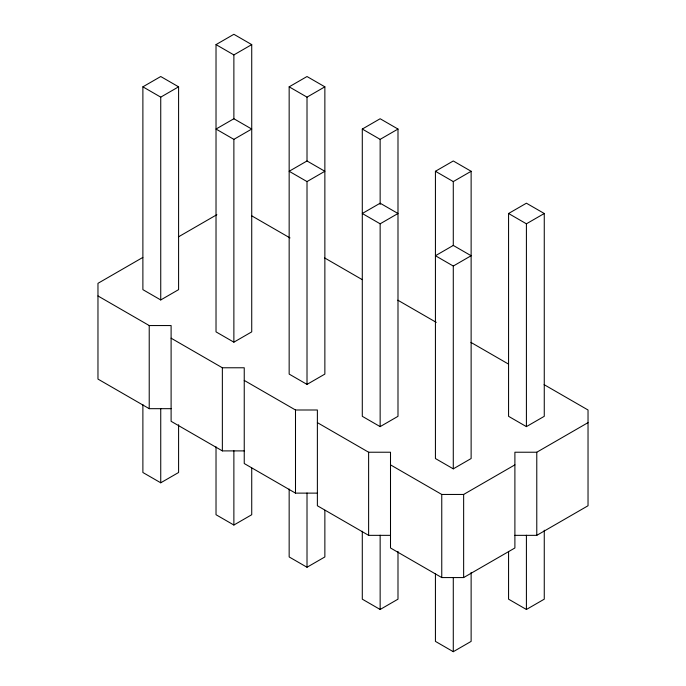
<?xml version="1.0" encoding="UTF-8"?>
<svg xmlns="http://www.w3.org/2000/svg" width="686" height="686" viewBox="0 0 686 686"><rect width="100%" height="100%" fill="white"/><g stroke="black" fill="none" stroke-linecap="round" stroke-linejoin="round"><path stroke-width="1.03" d="M142.885 86.83L160.738 76.523L178.592 86.83L178.592 289.646L160.738 299.954L142.885 289.646L142.885 86.83L160.738 97.138L178.592 86.83M216.021 44.607L233.875 34.3L251.728 44.607L251.728 331.87L233.875 342.177L216.021 331.87L216.021 44.607L233.875 54.914L251.728 44.607M289.158 86.83L307.011 76.523L324.864 86.83L324.864 374.093L307.011 384.4L289.158 374.093L289.158 86.83L307.011 97.138L324.864 86.83M233.875 139.361L251.728 129.054L233.875 118.747L216.021 129.054L233.875 139.361L233.875 342.177M362.294 129.054L380.147 118.747L397.991 129.054L397.991 416.316L380.147 426.623L362.294 416.316L362.294 129.054L380.147 139.361L397.991 129.054M142.817 257.439L97.969 283.327L97.969 379.084L149.222 408.676L171.106 408.676M178.429 236.876L216.862 214.684M307.011 181.584L324.864 171.277L307.011 160.97L289.158 171.277L307.011 181.584L307.011 384.4M435.43 171.277L453.283 160.97L471.128 171.277L471.128 458.54L453.283 468.847L435.43 458.54L435.43 171.277L453.283 181.584L471.128 171.277M380.147 223.808L397.991 213.5L380.147 203.202L362.294 213.5L380.147 223.808L380.147 426.623M508.566 213.5L526.411 203.202L544.264 213.5L544.264 416.316L526.411 426.623L508.566 416.316L508.566 213.5L526.411 223.808L544.264 213.5M453.283 266.039L471.128 255.732L453.283 245.425L435.43 255.732L453.283 266.039L453.283 468.847M142.885 404.594L142.885 472.5L160.738 482.798L178.592 472.5L178.592 424.754M216.021 446.818L216.021 514.723L233.875 525.03L251.728 514.723L251.728 468.041M289.158 489.041L289.158 556.946L307.011 567.253L324.864 556.946L324.864 510.264M390.505 464.859L441.758 494.452L463.642 494.452L514.894 464.859M317.378 422.636L368.622 452.228L390.505 452.228L390.505 547.977L441.758 577.569L463.642 577.569L514.894 547.977L514.894 452.228L536.778 452.228L588.031 422.636M362.294 531.264L362.294 599.17L380.147 609.477L397.991 599.17L397.991 551.424M514.894 535.346L536.778 535.346L588.031 505.753L588.031 409.996L544.101 384.64M435.43 573.487L435.43 641.393L453.283 651.7L471.128 641.393L471.128 572.433M508.566 551.424L508.566 599.17L526.411 609.477L544.264 599.17L544.264 530.209M97.969 295.958L149.222 325.55L171.106 325.55L171.106 421.307L222.358 450.899L244.242 450.899M171.106 338.189L222.358 367.773L244.242 367.773L244.242 463.53L295.495 493.123L317.378 493.123M244.242 380.413L295.495 409.996L317.378 409.996L317.378 505.753L368.622 535.346L390.505 535.346M251.556 215.738L289.998 237.931M324.692 257.962L362.217 279.631M397.829 300.185L436.27 322.377M470.965 342.417L508.489 364.077M536.778 452.228L536.778 535.346M526.411 223.808L526.411 426.623M526.411 535.209L526.411 609.477M463.642 494.452L463.642 577.569M453.283 181.584L453.283 245.631M453.283 577.432L453.283 651.7M441.758 494.452L441.758 577.569M380.147 139.361L380.147 204.479M380.147 535.209L380.147 609.477M368.622 452.228L368.622 535.346M307.011 97.138L307.011 161.184M307.011 492.985L307.011 567.253M295.495 409.996L295.495 493.123M233.875 54.914L233.875 118.961M233.875 450.762L233.875 525.03M222.358 367.773L222.358 450.899M160.738 97.138L160.738 299.954M160.738 408.53L160.738 482.798M149.222 325.55L149.222 408.676"/></g></svg>
